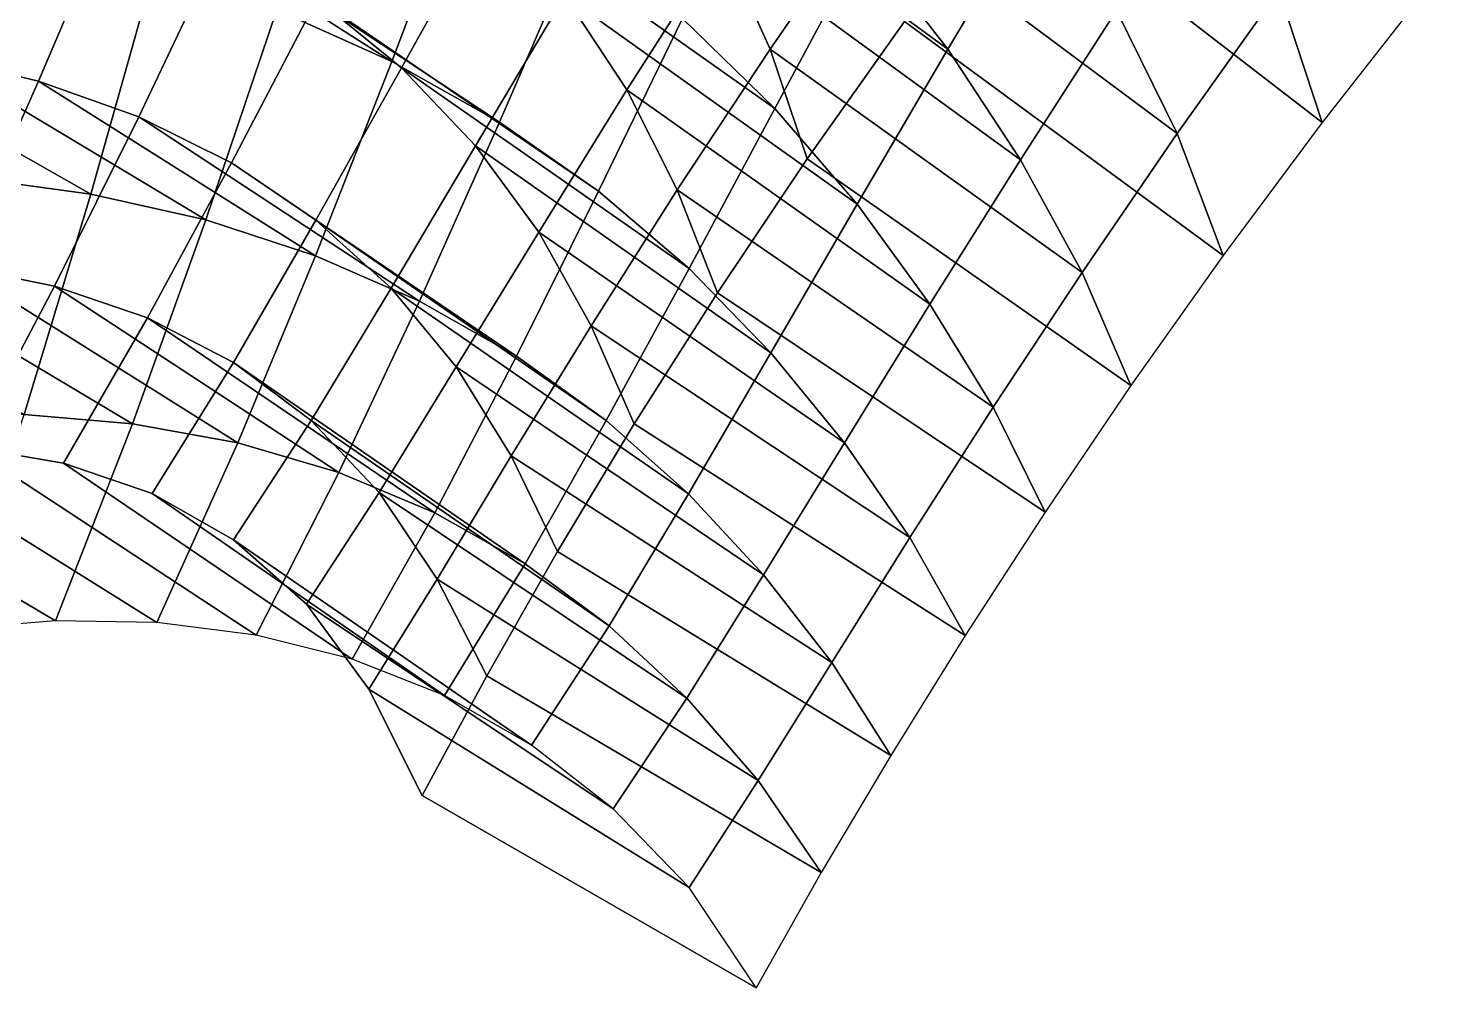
# Model space of a CAD drawing. Header units: metres. Extents: x -2184624 to 1125696, y -1900362 to 1900362.
# Drawn here: x 11923 to 122520, y 282249 to 357993 of the extents above; entities that cross this region are included whole.
import ezdxf

# ---------------------------------------------------------------- set-up
doc = ezdxf.new("R2010")
doc.units = ezdxf.units.M

msp = doc.modelspace()

# ---------------------------------------------------------------- linework, layer by layer
for points in [[(69736.5, 385850.7, 57444.816), (92109.22, 369021.5, 71109.516), (84539, 356319.62, 68110.164), (61777.39, 372961.7, 54642.426)], [(61777.39, 372961.7, 54642.426), (84539, 356319.62, 68110.164), (92109.22, 369021.5, 71109.516), (69736.5, 385850.7, 57444.816)], [(25704.61, 384778.34, 125055.78), (46660.32, 371269.97, 139857.88), (40651.78, 355362.2, 133931.77), (19219.49, 368993.44, 119589.23)], [(19219.49, 368993.44, 119589.23), (40651.78, 355362.2, 133931.77), (46660.32, 371269.97, 139857.88), (25704.61, 384778.34, 125055.78)], [(55877.613, 380751.6, 74276.375), (77940.93, 364809.97, 88257.125), (70880.24, 351635.38, 84566.57), (48458.688, 367506.62, 70825.086)], [(48458.688, 367506.62, 70825.086), (70880.24, 351635.38, 84566.57), (77940.93, 364809.97, 88257.125), (55877.613, 380751.6, 74276.375)], [(55877.613, 380751.6, 74276.375), (77940.93, 364809.97, 88257.125), (84539, 356319.62, 68110.164), (61777.39, 372961.7, 54642.426)], [(61777.39, 372961.7, 54642.426), (84539, 356319.62, 68110.164), (77940.93, 364809.97, 88257.125), (55877.613, 380751.6, 74276.375)], [(98316.76, 380918.03, -5917.662), (122519.99, 361290.53, 5917.662), (114091.66, 350545.88, 5866.909), (89382.45, 369595.38, -5866.909)], [(34122.973, 379659.97, 107423.875), (55515.363, 365306.9, 121886.97), (49136.6, 350574.75, 116811.65), (27335.938, 365011.44, 102734.85)], [(27335.938, 365011.44, 102734.85), (49136.6, 350574.75, 116811.65), (55515.363, 365306.9, 121886.97), (34122.973, 379659.97, 107423.875)], [(86852.914, 379496.72, 16687.32), (110669.37, 360948.84, 28847.18), (102634.23, 349671.22, 27754.672), (78380.195, 367751.16, 15657.714)], [(78380.195, 367751.16, 15657.714), (102634.23, 349671.22, 27754.672), (110669.37, 360948.84, 28847.18), (86852.914, 379496.72, 16687.32)], [(86852.914, 379496.72, 16687.32), (110669.37, 360948.84, 28847.18), (114091.66, 350545.88, 5866.909), (89382.45, 369595.38, -5866.909)], [(89382.45, 369595.38, -5866.909), (114091.66, 350545.88, 5866.909), (110669.37, 360948.84, 28847.18), (86852.914, 379496.72, 16687.32)], [(77940.93, 364809.97, 88257.125), (85356.734, 378509.75, 92186.35), (92109.22, 369021.5, 71109.516), (84539, 356319.62, 68110.164)], [(31553.959, 359429.44, 150530.75), (37065.25, 376559.9, 157308.1), (46660.32, 371269.97, 139857.88), (40651.78, 355362.2, 133931.77)], [(74632.25, 376893.88, 36666.043), (97862.39, 359370.88, 49625.16), (90260.8, 347581.38, 47602.82), (66657.91, 364791.25, 34734.656)], [(66657.91, 364791.25, 34734.656), (74632.25, 376893.88, 36666.043), (78380.195, 367751.16, 15657.714), (70499.984, 356321.38, 14637.645)], [(66657.91, 364791.25, 34734.656), (90260.8, 347581.38, 47602.82), (97862.39, 359370.88, 49625.16), (74632.25, 376893.88, 36666.043)], [(74632.25, 376893.88, 36666.043), (97862.39, 359370.88, 49625.16), (102634.23, 349671.22, 27754.672), (78380.195, 367751.16, 15657.714)], [(78380.195, 367751.16, 15657.714), (102634.23, 349671.22, 27754.672), (97862.39, 359370.88, 49625.16), (74632.25, 376893.88, 36666.043)], [(1150.642, 374701.12, 151698.2), (21899.484, 362745, 166575.61), (16871.15, 344892.16, 159267.97), (-4470.555, 357021.4, 144984.03)], [(-4470.555, 357021.4, 144984.03), (16871.15, 344892.16, 159267.97), (21899.484, 362745, 166575.61), (1150.642, 374701.12, 151698.2)], [(41722.977, 373888.7, 89328.19), (63594.15, 358736.75, 103439.36), (56965.01, 345108.8, 99215.3), (34750.215, 360290.7, 85399.17)], [(34750.215, 360290.7, 85399.17), (41722.977, 373888.7, 89328.19), (48458.688, 367506.62, 70825.086), (41403.344, 354846.34, 67640.75)], [(34750.215, 360290.7, 85399.17), (56965.01, 345108.8, 99215.3), (63594.15, 358736.75, 103439.36), (41722.977, 373888.7, 89328.19)], [(41722.977, 373888.7, 89328.19), (63594.15, 358736.75, 103439.36), (70880.24, 351635.38, 84566.57), (48458.688, 367506.62, 70825.086)], [(48458.688, 367506.62, 70825.086), (70880.24, 351635.38, 84566.57), (63594.15, 358736.75, 103439.36), (41722.977, 373888.7, 89328.19)], [(61777.39, 372961.7, 54642.426), (84539, 356319.62, 68110.164), (77378.58, 344088.8, 65321.445), (54294.95, 360560.56, 51984.617)], [(54294.95, 360560.56, 51984.617), (61777.39, 372961.7, 54642.426), (66657.91, 364791.25, 34734.656), (59206.45, 353108.06, 32890.516)], [(54294.95, 360560.56, 51984.617), (77378.58, 344088.8, 65321.445), (84539, 356319.62, 68110.164), (61777.39, 372961.7, 54642.426)], [(61777.39, 372961.7, 54642.426), (84539, 356319.62, 68110.164), (90260.8, 347581.38, 47602.82), (66657.91, 364791.25, 34734.656)], [(66657.91, 364791.25, 34734.656), (90260.8, 347581.38, 47602.82), (84539, 356319.62, 68110.164), (61777.39, 372961.7, 54642.426)], [(63594.15, 358736.75, 103439.36), (70443.68, 372947.03, 108003.516), (77940.93, 364809.97, 88257.125), (70880.24, 351635.38, 84566.57)], [(10467.432, 372226, 135919.72), (31553.959, 359429.44, 150530.75), (25956.684, 342847.38, 144134.17), (4357.574, 355806.62, 130059.95)], [(4357.574, 355806.62, 130059.95), (10467.432, 372226, 135919.72), (19219.49, 368993.44, 119589.23), (12763.165, 353804.72, 114552.516)], [(4357.574, 355806.62, 130059.95), (25956.684, 342847.38, 144134.17), (31553.959, 359429.44, 150530.75), (10467.432, 372226, 135919.72)], [(10467.432, 372226, 135919.72), (31553.959, 359429.44, 150530.75), (40651.78, 355362.2, 133931.77), (19219.49, 368993.44, 119589.23)], [(19219.49, 368993.44, 119589.23), (40651.78, 355362.2, 133931.77), (31553.959, 359429.44, 150530.75), (10467.432, 372226, 135919.72)], [(110669.37, 360948.84, 28847.18), (119284.53, 372531.16, 30017.094), (122519.99, 361290.53, 5917.662), (114091.66, 350545.88, 5866.909)], [(40651.78, 355362.2, 133931.77), (46660.32, 371269.97, 139857.88), (55515.363, 365306.9, 121886.97), (49136.6, 350574.75, 116811.65)], [(97862.39, 359370.88, 49625.16), (105965.93, 371542.62, 51779.62), (110669.37, 360948.84, 28847.18), (102634.23, 349671.22, 27754.672)], [(89382.45, 369595.38, -5866.909), (114091.66, 350545.88, 5866.909), (106262, 340047.5, 5856.493), (81103.61, 358512.94, -5856.493)], [(19219.49, 368993.44, 119589.23), (40651.78, 355362.2, 133931.77), (34625.75, 340029.78, 128431.7), (12763.165, 353804.72, 114552.516)], [(12763.165, 353804.72, 114552.516), (19219.49, 368993.44, 119589.23), (27335.938, 365011.44, 102734.85), (20666.844, 350991.44, 98484.45)], [(12763.165, 353804.72, 114552.516), (34625.75, 340029.78, 128431.7), (40651.78, 355362.2, 133931.77), (19219.49, 368993.44, 119589.23)], [(19219.49, 368993.44, 119589.23), (40651.78, 355362.2, 133931.77), (49136.6, 350574.75, 116811.65), (27335.938, 365011.44, 102734.85)], [(27335.938, 365011.44, 102734.85), (49136.6, 350574.75, 116811.65), (40651.78, 355362.2, 133931.77), (19219.49, 368993.44, 119589.23)], [(84539, 356319.62, 68110.164), (92109.22, 369021.5, 71109.516), (97862.39, 359370.88, 49625.16), (90260.8, 347581.38, 47602.82)], [(48458.688, 367506.62, 70825.086), (70880.24, 351635.38, 84566.57), (64112.11, 339017.97, 81196.516), (41403.344, 354846.34, 67640.75)], [(41403.344, 354846.34, 67640.75), (48458.688, 367506.62, 70825.086), (54294.95, 360560.56, 51984.617), (47246.285, 348701.62, 49535.523)], [(41403.344, 354846.34, 67640.75), (64112.11, 339017.97, 81196.516), (70880.24, 351635.38, 84566.57), (48458.688, 367506.62, 70825.086)], [(48458.688, 367506.62, 70825.086), (70880.24, 351635.38, 84566.57), (77378.58, 344088.8, 65321.445), (54294.95, 360560.56, 51984.617)], [(54294.95, 360560.56, 51984.617), (77378.58, 344088.8, 65321.445), (70880.24, 351635.38, 84566.57), (48458.688, 367506.62, 70825.086)], [(78380.195, 367751.16, 15657.714), (102634.23, 349671.22, 27754.672), (95130.39, 338707.8, 26755.484), (70499.984, 356321.38, 14637.645)], [(70499.984, 356321.38, 14637.645), (78380.195, 367751.16, 15657.714), (81103.61, 358512.94, -5856.493), (73436.36, 347677.06, -5890.741)], [(70499.984, 356321.38, 14637.645), (95130.39, 338707.8, 26755.484), (102634.23, 349671.22, 27754.672), (78380.195, 367751.16, 15657.714)], [(78380.195, 367751.16, 15657.714), (102634.23, 349671.22, 27754.672), (106262, 340047.5, 5856.493), (81103.61, 358512.94, -5856.493)], [(81103.61, 358512.94, -5856.493), (106262, 340047.5, 5856.493), (102634.23, 349671.22, 27754.672), (78380.195, 367751.16, 15657.714)], [(7434.232, 346168.75, 173817.3), (11752.645, 365285.94, 182045.84), (21899.484, 362745, 166575.61), (16871.15, 344892.16, 159267.97)], [(27335.938, 365011.44, 102734.85), (49136.6, 350574.75, 116811.65), (42816.414, 336441.94, 112189.39), (20666.844, 350991.44, 98484.45)], [(20666.844, 350991.44, 98484.45), (27335.938, 365011.44, 102734.85), (34750.215, 360290.7, 85399.17), (27988.984, 347343.84, 81894.62)], [(20666.844, 350991.44, 98484.45), (42816.414, 336441.94, 112189.39), (49136.6, 350574.75, 116811.65), (27335.938, 365011.44, 102734.85)], [(27335.938, 365011.44, 102734.85), (49136.6, 350574.75, 116811.65), (56965.01, 345108.8, 99215.3), (34750.215, 360290.7, 85399.17)], [(34750.215, 360290.7, 85399.17), (56965.01, 345108.8, 99215.3), (49136.6, 350574.75, 116811.65), (27335.938, 365011.44, 102734.85)], [(49136.6, 350574.75, 116811.65), (55515.363, 365306.9, 121886.97), (63594.15, 358736.75, 103439.36), (56965.01, 345108.8, 99215.3)], [(66657.91, 364791.25, 34734.656), (90260.8, 347581.38, 47602.82), (83112.66, 336196.5, 45748.67), (59206.45, 353108.06, 32890.516)], [(59206.45, 353108.06, 32890.516), (66657.91, 364791.25, 34734.656), (70499.984, 356321.38, 14637.645), (63173.277, 345228.6, 13637.914)], [(59206.45, 353108.06, 32890.516), (83112.66, 336196.5, 45748.67), (90260.8, 347581.38, 47602.82), (66657.91, 364791.25, 34734.656)], [(66657.91, 364791.25, 34734.656), (90260.8, 347581.38, 47602.82), (95130.39, 338707.8, 26755.484), (70499.984, 356321.38, 14637.645)], [(70499.984, 356321.38, 14637.645), (95130.39, 338707.8, 26755.484), (90260.8, 347581.38, 47602.82), (66657.91, 364791.25, 34734.656)], [(70880.24, 351635.38, 84566.57), (77940.93, 364809.97, 88257.125), (84539, 356319.62, 68110.164), (77378.58, 344088.8, 65321.445)], [(16871.15, 344892.16, 159267.97), (21899.484, 362745, 166575.61), (31553.959, 359429.44, 150530.75), (25956.684, 342847.38, 144134.17)], [(54294.95, 360560.56, 51984.617), (77378.58, 344088.8, 65321.445), (70574.75, 332371.2, 62812.617), (47246.285, 348701.62, 49535.523)], [(47246.285, 348701.62, 49535.523), (54294.95, 360560.56, 51984.617), (59206.45, 353108.06, 32890.516), (52242.492, 341897.2, 31177.422)], [(47246.285, 348701.62, 49535.523), (70574.75, 332371.2, 62812.617), (77378.58, 344088.8, 65321.445), (54294.95, 360560.56, 51984.617)], [(54294.95, 360560.56, 51984.617), (77378.58, 344088.8, 65321.445), (83112.66, 336196.5, 45748.67), (59206.45, 353108.06, 32890.516)], [(59206.45, 353108.06, 32890.516), (83112.66, 336196.5, 45748.67), (77378.58, 344088.8, 65321.445), (54294.95, 360560.56, 51984.617)], [(102634.23, 349671.22, 27754.672), (110669.37, 360948.84, 28847.18), (114091.66, 350545.88, 5866.909), (106262, 340047.5, 5856.493)], [(34750.215, 360290.7, 85399.17), (56965.01, 345108.8, 99215.3), (50476.016, 332095.6, 95449.164), (27988.984, 347343.84, 81894.62)], [(27988.984, 347343.84, 81894.62), (34750.215, 360290.7, 85399.17), (41403.344, 354846.34, 67640.75), (34652.6, 342842.06, 64839.977)], [(27988.984, 347343.84, 81894.62), (50476.016, 332095.6, 95449.164), (56965.01, 345108.8, 99215.3), (34750.215, 360290.7, 85399.17)], [(34750.215, 360290.7, 85399.17), (56965.01, 345108.8, 99215.3), (64112.11, 339017.97, 81196.516), (41403.344, 354846.34, 67640.75)], [(41403.344, 354846.34, 67640.75), (64112.11, 339017.97, 81196.516), (56965.01, 345108.8, 99215.3), (34750.215, 360290.7, 85399.17)], [(25956.684, 342847.38, 144134.17), (31553.959, 359429.44, 150530.75), (40651.78, 355362.2, 133931.77), (34625.75, 340029.78, 128431.7)], [(56965.01, 345108.8, 99215.3), (63594.15, 358736.75, 103439.36), (70880.24, 351635.38, 84566.57), (64112.11, 339017.97, 81196.516)], [(81103.61, 358512.94, -5856.493), (106262, 340047.5, 5856.493), (98984.484, 329799.7, 5890.741), (73436.36, 347677.06, -5890.741)], [(90260.8, 347581.38, 47602.82), (97862.39, 359370.88, 49625.16), (102634.23, 349671.22, 27754.672), (95130.39, 338707.8, 26755.484)], [(-13645.967, 357473.5, 159315.8), (7434.232, 346168.75, 173817.3), (16871.15, 344892.16, 159267.97), (-4470.555, 357021.4, 144984.03)], [(-4470.555, 357021.4, 144984.03), (16871.15, 344892.16, 159267.97), (7434.232, 346168.75, 173817.3), (-13645.967, 357473.5, 159315.8)], [(-4470.555, 357021.4, 144984.03), (16871.15, 344892.16, 159267.97), (11614.265, 327505.44, 152372.12), (-10303.159, 339817.44, 138737.81)], [(-10303.159, 339817.44, 138737.81), (11614.265, 327505.44, 152372.12), (16871.15, 344892.16, 159267.97), (-4470.555, 357021.4, 144984.03)], [(-4470.555, 357021.4, 144984.03), (16871.15, 344892.16, 159267.97), (25956.684, 342847.38, 144134.17), (4357.574, 355806.62, 130059.95)], [(4357.574, 355806.62, 130059.95), (25956.684, 342847.38, 144134.17), (16871.15, 344892.16, 159267.97), (-4470.555, 357021.4, 144984.03)], [(70499.984, 356321.38, 14637.645), (95130.39, 338707.8, 26755.484), (88112.25, 328074.4, 25870.344), (63173.277, 345228.6, 13637.914)], [(63173.277, 345228.6, 13637.914), (70499.984, 356321.38, 14637.645), (73436.36, 347677.06, -5890.741), (66341.19, 337092.3, -5975.152)], [(63173.277, 345228.6, 13637.914), (88112.25, 328074.4, 25870.344), (95130.39, 338707.8, 26755.484), (70499.984, 356321.38, 14637.645)], [(70499.984, 356321.38, 14637.645), (95130.39, 338707.8, 26755.484), (98984.484, 329799.7, 5890.741), (73436.36, 347677.06, -5890.741)], [(73436.36, 347677.06, -5890.741), (98984.484, 329799.7, 5890.741), (95130.39, 338707.8, 26755.484), (70499.984, 356321.38, 14637.645)], [(77378.58, 344088.8, 65321.445), (84539, 356319.62, 68110.164), (90260.8, 347581.38, 47602.82), (83112.66, 336196.5, 45748.67)], [(4357.574, 355806.62, 130059.95), (25956.684, 342847.38, 144134.17), (20182.133, 326775.44, 138224.53), (-1896.456, 339919.3, 124725.086)], [(-1896.456, 339919.3, 124725.086), (4357.574, 355806.62, 130059.95), (12763.165, 353804.72, 114552.516), (6240.896, 339209.9, 110083.836)], [(-1896.456, 339919.3, 124725.086), (20182.133, 326775.44, 138224.53), (25956.684, 342847.38, 144134.17), (4357.574, 355806.62, 130059.95)], [(4357.574, 355806.62, 130059.95), (25956.684, 342847.38, 144134.17), (34625.75, 340029.78, 128431.7), (12763.165, 353804.72, 114552.516)], [(12763.165, 353804.72, 114552.516), (34625.75, 340029.78, 128431.7), (25956.684, 342847.38, 144134.17), (4357.574, 355806.62, 130059.95)], [(34625.75, 340029.78, 128431.7), (40651.78, 355362.2, 133931.77), (49136.6, 350574.75, 116811.65), (42816.414, 336441.94, 112189.39)], [(41403.344, 354846.34, 67640.75), (64112.11, 339017.97, 81196.516), (57566.742, 327014.94, 78263.07), (34652.6, 342842.06, 64839.977)], [(34652.6, 342842.06, 64839.977), (41403.344, 354846.34, 67640.75), (47246.285, 348701.62, 49535.523), (40587.477, 337474.97, 47398.844)], [(34652.6, 342842.06, 64839.977), (57566.742, 327014.94, 78263.07), (64112.11, 339017.97, 81196.516), (41403.344, 354846.34, 67640.75)], [(41403.344, 354846.34, 67640.75), (64112.11, 339017.97, 81196.516), (70574.75, 332371.2, 62812.617), (47246.285, 348701.62, 49535.523)], [(47246.285, 348701.62, 49535.523), (70574.75, 332371.2, 62812.617), (64112.11, 339017.97, 81196.516), (41403.344, 354846.34, 67640.75)], [(12763.165, 353804.72, 114552.516), (34625.75, 340029.78, 128431.7), (28484.748, 325258.53, 123481.43), (6240.896, 339209.9, 110083.836)], [(6240.896, 339209.9, 110083.836), (12763.165, 353804.72, 114552.516), (20666.844, 350991.44, 98484.45), (14021.878, 337629.2, 94827.59)], [(6240.896, 339209.9, 110083.836), (28484.748, 325258.53, 123481.43), (34625.75, 340029.78, 128431.7), (12763.165, 353804.72, 114552.516)], [(12763.165, 353804.72, 114552.516), (34625.75, 340029.78, 128431.7), (42816.414, 336441.94, 112189.39), (20666.844, 350991.44, 98484.45)], [(20666.844, 350991.44, 98484.45), (42816.414, 336441.94, 112189.39), (34625.75, 340029.78, 128431.7), (12763.165, 353804.72, 114552.516)], [(59206.45, 353108.06, 32890.516), (83112.66, 336196.5, 45748.67), (76372.23, 325258.44, 44114.1), (52242.492, 341897.2, 31177.422)], [(52242.492, 341897.2, 31177.422), (59206.45, 353108.06, 32890.516), (63173.277, 345228.6, 13637.914), (56366.89, 334507.9, 12677.243)], [(52242.492, 341897.2, 31177.422), (76372.23, 325258.44, 44114.1), (83112.66, 336196.5, 45748.67), (59206.45, 353108.06, 32890.516)], [(59206.45, 353108.06, 32890.516), (83112.66, 336196.5, 45748.67), (88112.25, 328074.4, 25870.344), (63173.277, 345228.6, 13637.914)], [(63173.277, 345228.6, 13637.914), (88112.25, 328074.4, 25870.344), (83112.66, 336196.5, 45748.67), (59206.45, 353108.06, 32890.516)], [(20666.844, 350991.44, 98484.45), (42816.414, 336441.94, 112189.39), (36455.848, 322924.56, 108163.11), (14021.878, 337629.2, 94827.59)], [(14021.878, 337629.2, 94827.59), (20666.844, 350991.44, 98484.45), (27988.984, 347343.84, 81894.62), (21351.906, 335114.88, 78985.93)], [(14021.878, 337629.2, 94827.59), (36455.848, 322924.56, 108163.11), (42816.414, 336441.94, 112189.39), (20666.844, 350991.44, 98484.45)], [(20666.844, 350991.44, 98484.45), (42816.414, 336441.94, 112189.39), (50476.016, 332095.6, 95449.164), (27988.984, 347343.84, 81894.62)], [(27988.984, 347343.84, 81894.62), (50476.016, 332095.6, 95449.164), (42816.414, 336441.94, 112189.39), (20666.844, 350991.44, 98484.45)], [(64112.11, 339017.97, 81196.516), (70880.24, 351635.38, 84566.57), (77378.58, 344088.8, 65321.445), (70574.75, 332371.2, 62812.617)], [(42816.414, 336441.94, 112189.39), (49136.6, 350574.75, 116811.65), (56965.01, 345108.8, 99215.3), (50476.016, 332095.6, 95449.164)], [(95130.39, 338707.8, 26755.484), (102634.23, 349671.22, 27754.672), (106262, 340047.5, 5856.493), (98984.484, 329799.7, 5890.741)], [(47246.285, 348701.62, 49535.523), (70574.75, 332371.2, 62812.617), (64071.008, 321241.97, 60689.15), (40587.477, 337474.97, 47398.844)], [(40587.477, 337474.97, 47398.844), (47246.285, 348701.62, 49535.523), (52242.492, 341897.2, 31177.422), (45735.203, 331251.3, 29673.803)], [(40587.477, 337474.97, 47398.844), (64071.008, 321241.97, 60689.15), (70574.75, 332371.2, 62812.617), (47246.285, 348701.62, 49535.523)], [(47246.285, 348701.62, 49535.523), (70574.75, 332371.2, 62812.617), (76372.23, 325258.44, 44114.1), (52242.492, 341897.2, 31177.422)], [(52242.492, 341897.2, 31177.422), (76372.23, 325258.44, 44114.1), (70574.75, 332371.2, 62812.617), (47246.285, 348701.62, 49535.523)], [(27988.984, 347343.84, 81894.62), (50476.016, 332095.6, 95449.164), (44032.13, 319749.94, 92302.195), (21351.906, 335114.88, 78985.93)], [(21351.906, 335114.88, 78985.93), (27988.984, 347343.84, 81894.62), (34652.6, 342842.06, 64839.977), (28132.041, 331602.8, 62607.305)], [(21351.906, 335114.88, 78985.93), (44032.13, 319749.94, 92302.195), (50476.016, 332095.6, 95449.164), (27988.984, 347343.84, 81894.62)], [(27988.984, 347343.84, 81894.62), (50476.016, 332095.6, 95449.164), (57566.742, 327014.94, 78263.07), (34652.6, 342842.06, 64839.977)], [(34652.6, 342842.06, 64839.977), (57566.742, 327014.94, 78263.07), (50476.016, 332095.6, 95449.164), (27988.984, 347343.84, 81894.62)], [(73436.36, 347677.06, -5890.741), (98984.484, 329799.7, 5890.741), (92214.97, 319805.06, 5975.152), (66341.19, 337092.3, -5975.152)], [(83112.66, 336196.5, 45748.67), (90260.8, 347581.38, 47602.82), (95130.39, 338707.8, 26755.484), (88112.25, 328074.4, 25870.344)], [(2845.726, 327482.2, 165916.81), (7434.232, 346168.75, 173817.3), (16871.15, 344892.16, 159267.97), (11614.265, 327505.44, 152372.12)], [(50476.016, 332095.6, 95449.164), (56965.01, 345108.8, 99215.3), (64112.11, 339017.97, 81196.516), (57566.742, 327014.94, 78263.07)], [(63173.277, 345228.6, 13637.914), (88112.25, 328074.4, 25870.344), (81537.42, 317800.03, 25129.203), (56366.89, 334507.9, 12677.243)], [(56366.89, 334507.9, 12677.243), (63173.277, 345228.6, 13637.914), (66341.19, 337092.3, -5975.152), (59783.027, 326761.75, -6116.357)], [(56366.89, 334507.9, 12677.243), (81537.42, 317800.03, 25129.203), (88112.25, 328074.4, 25870.344), (63173.277, 345228.6, 13637.914)], [(63173.277, 345228.6, 13637.914), (88112.25, 328074.4, 25870.344), (92214.97, 319805.06, 5975.152), (66341.19, 337092.3, -5975.152)], [(66341.19, 337092.3, -5975.152), (92214.97, 319805.06, 5975.152), (88112.25, 328074.4, 25870.344), (63173.277, 345228.6, 13637.914)], [(11614.265, 327505.44, 152372.12), (16871.15, 344892.16, 159267.97), (25956.684, 342847.38, 144134.17), (20182.133, 326775.44, 138224.53)], [(70574.75, 332371.2, 62812.617), (77378.58, 344088.8, 65321.445), (83112.66, 336196.5, 45748.67), (76372.23, 325258.44, 44114.1)], [(20182.133, 326775.44, 138224.53), (25956.684, 342847.38, 144134.17), (34625.75, 340029.78, 128431.7), (28484.748, 325258.53, 123481.43)], [(34652.6, 342842.06, 64839.977), (57566.742, 327014.94, 78263.07), (51159.14, 315719.75, 75941.805), (28132.041, 331602.8, 62607.305)], [(28132.041, 331602.8, 62607.305), (34652.6, 342842.06, 64839.977), (40587.477, 337474.97, 47398.844), (34263.305, 327030.56, 45761.906)], [(28132.041, 331602.8, 62607.305), (51159.14, 315719.75, 75941.805), (57566.742, 327014.94, 78263.07), (34652.6, 342842.06, 64839.977)], [(34652.6, 342842.06, 64839.977), (57566.742, 327014.94, 78263.07), (64071.008, 321241.97, 60689.15), (40587.477, 337474.97, 47398.844)], [(40587.477, 337474.97, 47398.844), (64071.008, 321241.97, 60689.15), (57566.742, 327014.94, 78263.07), (34652.6, 342842.06, 64839.977)], [(52242.492, 341897.2, 31177.422), (76372.23, 325258.44, 44114.1), (69994.984, 314845.8, 42782.594), (45735.203, 331251.3, 29673.803)], [(45735.203, 331251.3, 29673.803), (52242.492, 341897.2, 31177.422), (56366.89, 334507.9, 12677.243), (50055.246, 324224.62, 11794.229)], [(45735.203, 331251.3, 29673.803), (69994.984, 314845.8, 42782.594), (76372.23, 325258.44, 44114.1), (52242.492, 341897.2, 31177.422)], [(52242.492, 341897.2, 31177.422), (76372.23, 325258.44, 44114.1), (81537.42, 317800.03, 25129.203), (56366.89, 334507.9, 12677.243)], [(56366.89, 334507.9, 12677.243), (81537.42, 317800.03, 25129.203), (76372.23, 325258.44, 44114.1), (52242.492, 341897.2, 31177.422)], [(-10303.159, 339817.44, 138737.81), (11614.265, 327505.44, 152372.12), (20182.133, 326775.44, 138224.53), (-1896.456, 339919.3, 124725.086)], [(-1896.456, 339919.3, 124725.086), (20182.133, 326775.44, 138224.53), (11614.265, 327505.44, 152372.12), (-10303.159, 339817.44, 138737.81)], [(-1896.456, 339919.3, 124725.086), (20182.133, 326775.44, 138224.53), (14092.515, 311217.38, 133035.89), (-8343.827, 324488.8, 119926.984)], [(-8343.827, 324488.8, 119926.984), (14092.515, 311217.38, 133035.89), (20182.133, 326775.44, 138224.53), (-1896.456, 339919.3, 124725.086)], [(-1896.456, 339919.3, 124725.086), (20182.133, 326775.44, 138224.53), (28484.748, 325258.53, 123481.43), (6240.896, 339209.9, 110083.836)], [(6240.896, 339209.9, 110083.836), (28484.748, 325258.53, 123481.43), (20182.133, 326775.44, 138224.53), (-1896.456, 339919.3, 124725.086)], [(28484.748, 325258.53, 123481.43), (34625.75, 340029.78, 128431.7), (42816.414, 336441.94, 112189.39), (36455.848, 322924.56, 108163.11)], [(6240.896, 339209.9, 110083.836), (28484.748, 325258.53, 123481.43), (22096.836, 311080.4, 119320.69), (-422.258, 325159.47, 106246.19)], [(-422.258, 325159.47, 106246.19), (6240.896, 339209.9, 110083.836), (14021.878, 337629.2, 94827.59), (7304.27, 324914.34, 91887.336)], [(-422.258, 325159.47, 106246.19), (22096.836, 311080.4, 119320.69), (28484.748, 325258.53, 123481.43), (6240.896, 339209.9, 110083.836)], [(6240.896, 339209.9, 110083.836), (28484.748, 325258.53, 123481.43), (36455.848, 322924.56, 108163.11), (14021.878, 337629.2, 94827.59)], [(14021.878, 337629.2, 94827.59), (36455.848, 322924.56, 108163.11), (28484.748, 325258.53, 123481.43), (6240.896, 339209.9, 110083.836)], [(57566.742, 327014.94, 78263.07), (64112.11, 339017.97, 81196.516), (70574.75, 332371.2, 62812.617), (64071.008, 321241.97, 60689.15)], [(88112.25, 328074.4, 25870.344), (95130.39, 338707.8, 26755.484), (98984.484, 329799.7, 5890.741), (92214.97, 319805.06, 5975.152)], [(14021.878, 337629.2, 94827.59), (36455.848, 322924.56, 108163.11), (29932.09, 310092.28, 104980.664), (7304.27, 324914.34, 91887.336)], [(7304.27, 324914.34, 91887.336), (14021.878, 337629.2, 94827.59), (21351.906, 335114.88, 78985.93), (14726.297, 323649.66, 76868.44)], [(7304.27, 324914.34, 91887.336), (29932.09, 310092.28, 104980.664), (36455.848, 322924.56, 108163.11), (14021.878, 337629.2, 94827.59)], [(14021.878, 337629.2, 94827.59), (36455.848, 322924.56, 108163.11), (44032.13, 319749.94, 92302.195), (21351.906, 335114.88, 78985.93)], [(21351.906, 335114.88, 78985.93), (44032.13, 319749.94, 92302.195), (36455.848, 322924.56, 108163.11), (14021.878, 337629.2, 94827.59)], [(40587.477, 337474.97, 47398.844), (64071.008, 321241.97, 60689.15), (57797.67, 310833.06, 59131.016), (34263.305, 327030.56, 45761.906)], [(34263.305, 327030.56, 45761.906), (40587.477, 337474.97, 47398.844), (45735.203, 331251.3, 29673.803), (39652.336, 321343.7, 28546.164)], [(34263.305, 327030.56, 45761.906), (57797.67, 310833.06, 59131.016), (64071.008, 321241.97, 60689.15), (40587.477, 337474.97, 47398.844)], [(40587.477, 337474.97, 47398.844), (64071.008, 321241.97, 60689.15), (69994.984, 314845.8, 42782.594), (45735.203, 331251.3, 29673.803)], [(45735.203, 331251.3, 29673.803), (69994.984, 314845.8, 42782.594), (64071.008, 321241.97, 60689.15), (40587.477, 337474.97, 47398.844)], [(36455.848, 322924.56, 108163.11), (42816.414, 336441.94, 112189.39), (50476.016, 332095.6, 95449.164), (44032.13, 319749.94, 92302.195)], [(66341.19, 337092.3, -5975.152), (92214.97, 319805.06, 5975.152), (85911.66, 310065.44, 6116.357), (59783.027, 326761.75, -6116.357)], [(21351.906, 335114.88, 78985.93), (44032.13, 319749.94, 92302.195), (37523.094, 308190.28, 90036.64), (14726.297, 323649.66, 76868.44)], [(14726.297, 323649.66, 76868.44), (21351.906, 335114.88, 78985.93), (28132.041, 331602.8, 62607.305), (21721.055, 321253.1, 61225.094)], [(14726.297, 323649.66, 76868.44), (37523.094, 308190.28, 90036.64), (44032.13, 319749.94, 92302.195), (21351.906, 335114.88, 78985.93)], [(21351.906, 335114.88, 78985.93), (44032.13, 319749.94, 92302.195), (51159.14, 315719.75, 75941.805), (28132.041, 331602.8, 62607.305)], [(28132.041, 331602.8, 62607.305), (51159.14, 315719.75, 75941.805), (44032.13, 319749.94, 92302.195), (21351.906, 335114.88, 78985.93)], [(76372.23, 325258.44, 44114.1), (83112.66, 336196.5, 45748.67), (88112.25, 328074.4, 25870.344), (81537.42, 317800.03, 25129.203)], [(56366.89, 334507.9, 12677.243), (81537.42, 317800.03, 25129.203), (75367.44, 307941.56, 24581.893), (50055.246, 324224.62, 11794.229)], [(50055.246, 324224.62, 11794.229), (56366.89, 334507.9, 12677.243), (59783.027, 326761.75, -6116.357), (53730.688, 316686.62, -6321.611)], [(50055.246, 324224.62, 11794.229), (75367.44, 307941.56, 24581.893), (81537.42, 317800.03, 25129.203), (56366.89, 334507.9, 12677.243)], [(56366.89, 334507.9, 12677.243), (81537.42, 317800.03, 25129.203), (85911.66, 310065.44, 6116.357), (59783.027, 326761.75, -6116.357)], [(59783.027, 326761.75, -6116.357), (85911.66, 310065.44, 6116.357), (81537.42, 317800.03, 25129.203), (56366.89, 334507.9, 12677.243)], [(44032.13, 319749.94, 92302.195), (50476.016, 332095.6, 95449.164), (57566.742, 327014.94, 78263.07), (51159.14, 315719.75, 75941.805)], [(64071.008, 321241.97, 60689.15), (70574.75, 332371.2, 62812.617), (76372.23, 325258.44, 44114.1), (69994.984, 314845.8, 42782.594)], [(28132.041, 331602.8, 62607.305), (51159.14, 315719.75, 75941.805), (44794.977, 305314.28, 74518.56), (21721.055, 321253.1, 61225.094)], [(21721.055, 321253.1, 61225.094), (28132.041, 331602.8, 62607.305), (34263.305, 327030.56, 45761.906), (28156.906, 317597.9, 45005.938)], [(21721.055, 321253.1, 61225.094), (44794.977, 305314.28, 74518.56), (51159.14, 315719.75, 75941.805), (28132.041, 331602.8, 62607.305)], [(28132.041, 331602.8, 62607.305), (51159.14, 315719.75, 75941.805), (57797.67, 310833.06, 59131.016), (34263.305, 327030.56, 45761.906)], [(34263.305, 327030.56, 45761.906), (57797.67, 310833.06, 59131.016), (51159.14, 315719.75, 75941.805), (28132.041, 331602.8, 62607.305)], [(45735.203, 331251.3, 29673.803), (69994.984, 314845.8, 42782.594), (63930.516, 305112.12, 41917.242), (39652.336, 321343.7, 28546.164)], [(39652.336, 321343.7, 28546.164), (45735.203, 331251.3, 29673.803), (50055.246, 324224.62, 11794.229), (44220.867, 314518.56, 11091.603)], [(39652.336, 321343.7, 28546.164), (63930.516, 305112.12, 41917.242), (69994.984, 314845.8, 42782.594), (45735.203, 331251.3, 29673.803)], [(45735.203, 331251.3, 29673.803), (69994.984, 314845.8, 42782.594), (75367.44, 307941.56, 24581.893), (50055.246, 324224.62, 11794.229)], [(50055.246, 324224.62, 11794.229), (75367.44, 307941.56, 24581.893), (69994.984, 314845.8, 42782.594), (45735.203, 331251.3, 29673.803)], [(5987.913, 310566.84, 146119.16), (11614.265, 327505.44, 152372.12), (20182.133, 326775.44, 138224.53), (14092.515, 311217.38, 133035.89)], [(81537.42, 317800.03, 25129.203), (88112.25, 328074.4, 25870.344), (92214.97, 319805.06, 5975.152), (85911.66, 310065.44, 6116.357)], [(14092.515, 311217.38, 133035.89), (20182.133, 326775.44, 138224.53), (28484.748, 325258.53, 123481.43), (22096.836, 311080.4, 119320.69)], [(34263.305, 327030.56, 45761.906), (57797.67, 310833.06, 59131.016), (51680.14, 301403.78, 58454.64), (28156.906, 317597.9, 45005.938)], [(28156.906, 317597.9, 45005.938), (34263.305, 327030.56, 45761.906), (39652.336, 321343.7, 28546.164), (33898.54, 312528.56, 28267.674)], [(28156.906, 317597.9, 45005.938), (51680.14, 301403.78, 58454.64), (57797.67, 310833.06, 59131.016), (34263.305, 327030.56, 45761.906)], [(34263.305, 327030.56, 45761.906), (57797.67, 310833.06, 59131.016), (63930.516, 305112.12, 41917.242), (39652.336, 321343.7, 28546.164)], [(39652.336, 321343.7, 28546.164), (63930.516, 305112.12, 41917.242), (57797.67, 310833.06, 59131.016), (34263.305, 327030.56, 45761.906)], [(51159.14, 315719.75, 75941.805), (57566.742, 327014.94, 78263.07), (64071.008, 321241.97, 60689.15), (57797.67, 310833.06, 59131.016)], [(59783.027, 326761.75, -6116.357), (85911.66, 310065.44, 6116.357), (80034.05, 300580.94, 6321.611), (53730.688, 316686.62, -6321.611)], [(-422.258, 325159.47, 106246.19), (22096.836, 311080.4, 119320.69), (14092.515, 311217.38, 133035.89), (-8343.827, 324488.8, 119926.984)], [(7304.27, 324914.34, 91887.336), (29932.09, 310092.28, 104980.664), (22096.836, 311080.4, 119320.69), (-422.258, 325159.47, 106246.19)], [(22096.836, 311080.4, 119320.69), (28484.748, 325258.53, 123481.43), (36455.848, 322924.56, 108163.11), (29932.09, 310092.28, 104980.664)], [(69994.984, 314845.8, 42782.594), (76372.23, 325258.44, 44114.1), (81537.42, 317800.03, 25129.203), (75367.44, 307941.56, 24581.893)], [(-8343.827, 324488.8, 119926.984), (14092.515, 311217.38, 133035.89), (5987.913, 310566.84, 146119.16), (-16368.536, 322997.72, 132929.5)], [(14726.297, 323649.66, 76868.44), (37523.094, 308190.28, 90036.64), (29932.09, 310092.28, 104980.664), (7304.27, 324914.34, 91887.336)], [(50055.246, 324224.62, 11794.229), (75367.44, 307941.56, 24581.893), (69568.21, 298628.62, 24337.707), (44220.867, 314518.56, 11091.603)], [(44220.867, 314518.56, 11091.603), (50055.246, 324224.62, 11794.229), (53730.688, 316686.62, -6321.611), (48156.14, 306866.84, -6596.625)], [(44220.867, 314518.56, 11091.603), (69568.21, 298628.62, 24337.707), (75367.44, 307941.56, 24581.893), (50055.246, 324224.62, 11794.229)], [(50055.246, 324224.62, 11794.229), (75367.44, 307941.56, 24581.893), (80034.05, 300580.94, 6321.611), (53730.688, 316686.62, -6321.611)], [(53730.688, 316686.62, -6321.611), (80034.05, 300580.94, 6321.611), (75367.44, 307941.56, 24581.893), (50055.246, 324224.62, 11794.229)], [(21721.055, 321253.1, 61225.094), (44794.977, 305314.28, 74518.56), (37523.094, 308190.28, 90036.64), (14726.297, 323649.66, 76868.44)], [(29932.09, 310092.28, 104980.664), (36455.848, 322924.56, 108163.11), (44032.13, 319749.94, 92302.195), (37523.094, 308190.28, 90036.64)], [(28156.906, 317597.9, 45005.938), (51680.14, 301403.78, 58454.64), (44794.977, 305314.28, 74518.56), (21721.055, 321253.1, 61225.094)], [(39652.336, 321343.7, 28546.164), (63930.516, 305112.12, 41917.242), (58126.1, 296389.94, 41855.188), (33898.54, 312528.56, 28267.674)], [(33898.54, 312528.56, 28267.674), (39652.336, 321343.7, 28546.164), (44220.867, 314518.56, 11091.603), (38818.594, 305828.94, 11049.285)], [(33898.54, 312528.56, 28267.674), (58126.1, 296389.94, 41855.188), (63930.516, 305112.12, 41917.242), (39652.336, 321343.7, 28546.164)], [(39652.336, 321343.7, 28546.164), (63930.516, 305112.12, 41917.242), (69568.21, 298628.62, 24337.707), (44220.867, 314518.56, 11091.603)], [(44220.867, 314518.56, 11091.603), (69568.21, 298628.62, 24337.707), (63930.516, 305112.12, 41917.242), (39652.336, 321343.7, 28546.164)], [(57797.67, 310833.06, 59131.016), (64071.008, 321241.97, 60689.15), (69994.984, 314845.8, 42782.594), (63930.516, 305112.12, 41917.242)], [(37523.094, 308190.28, 90036.64), (44032.13, 319749.94, 92302.195), (51159.14, 315719.75, 75941.805), (44794.977, 305314.28, 74518.56)], [(33898.54, 312528.56, 28267.674), (58126.1, 296389.94, 41855.188), (51680.14, 301403.78, 58454.64), (28156.906, 317597.9, 45005.938)], [(75367.44, 307941.56, 24581.893), (81537.42, 317800.03, 25129.203), (85911.66, 310065.44, 6116.357), (80034.05, 300580.94, 6321.611)], [(53730.688, 316686.62, -6321.611), (80034.05, 300580.94, 6321.611), (74544.13, 291351.6, 6596.625), (48156.14, 306866.84, -6596.625)], [(44794.977, 305314.28, 74518.56), (51159.14, 315719.75, 75941.805), (57797.67, 310833.06, 59131.016), (51680.14, 301403.78, 58454.64)], [(44220.867, 314518.56, 11091.603), (69568.21, 298628.62, 24337.707), (64105.742, 290171.5, 24669.668), (38818.594, 305828.94, 11049.285)], [(38818.594, 305828.94, 11049.285), (44220.867, 314518.56, 11091.603), (48156.14, 306866.84, -6596.625), (43043.676, 297428.38, -6823.781)], [(38818.594, 305828.94, 11049.285), (64105.742, 290171.5, 24669.668), (69568.21, 298628.62, 24337.707), (44220.867, 314518.56, 11091.603)], [(44220.867, 314518.56, 11091.603), (69568.21, 298628.62, 24337.707), (74544.13, 291351.6, 6596.625), (48156.14, 306866.84, -6596.625)], [(48156.14, 306866.84, -6596.625), (74544.13, 291351.6, 6596.625), (69568.21, 298628.62, 24337.707), (44220.867, 314518.56, 11091.603)], [(63930.516, 305112.12, 41917.242), (69994.984, 314845.8, 42782.594), (75367.44, 307941.56, 24581.893), (69568.21, 298628.62, 24337.707)], [(38818.594, 305828.94, 11049.285), (64105.742, 290171.5, 24669.668), (58126.1, 296389.94, 41855.188), (33898.54, 312528.56, 28267.674)], [(51680.14, 301403.78, 58454.64), (57797.67, 310833.06, 59131.016), (63930.516, 305112.12, 41917.242), (58126.1, 296389.94, 41855.188)], [(69568.21, 298628.62, 24337.707), (75367.44, 307941.56, 24581.893), (80034.05, 300580.94, 6321.611), (74544.13, 291351.6, 6596.625)], [(48156.14, 306866.84, -6596.625), (74544.13, 291351.6, 6596.625), (69396.09, 282249.25, 6823.781), (43043.676, 297428.38, -6823.781)], [(43043.676, 297428.38, -6823.781), (69396.09, 282249.25, 6823.781), (64105.742, 290171.5, 24669.668), (38818.594, 305828.94, 11049.285)], [(58126.1, 296389.94, 41855.188), (63930.516, 305112.12, 41917.242), (69568.21, 298628.62, 24337.707), (64105.742, 290171.5, 24669.668)], [(64105.742, 290171.5, 24669.668), (69568.21, 298628.62, 24337.707), (74544.13, 291351.6, 6596.625), (69396.09, 282249.25, 6823.781)]]:
    msp.add_3dface(points)

doc.saveas('drawing.dxf')
